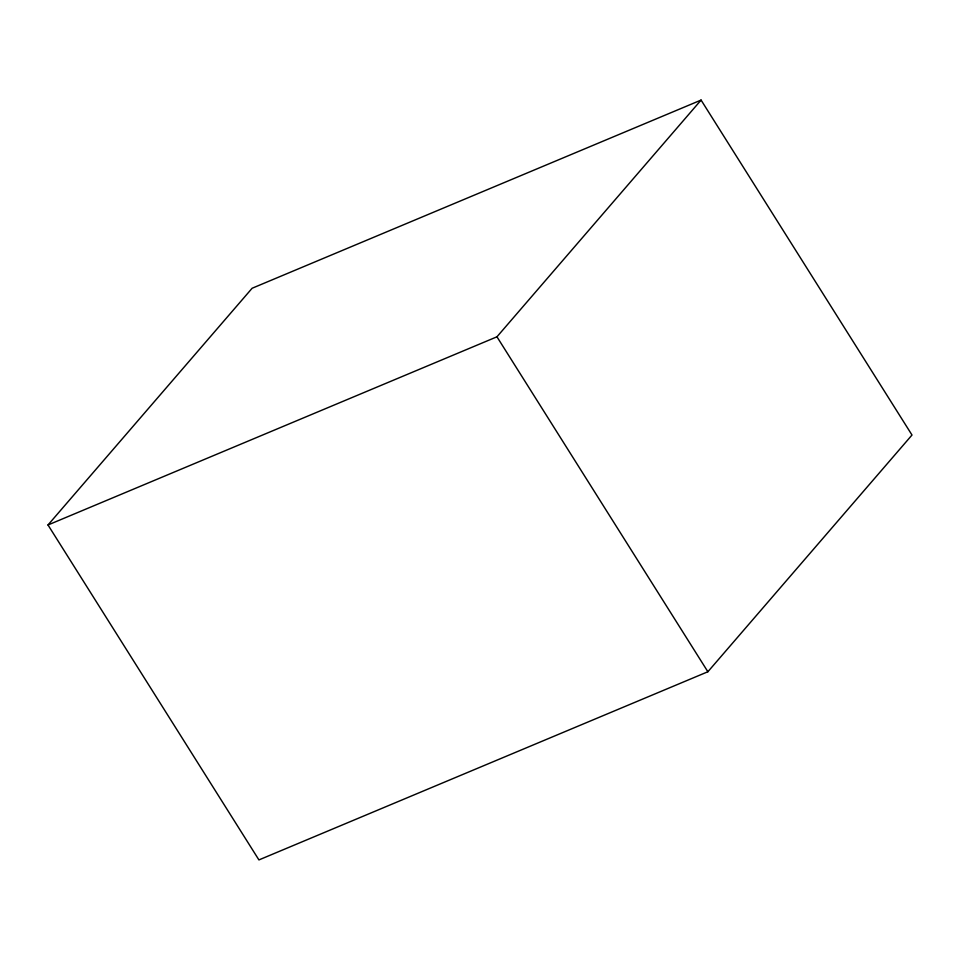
<?xml version="1.0" encoding="UTF-8"?>
<svg xmlns="http://www.w3.org/2000/svg" width="960" height="960" viewBox="0 0 960 960"><rect width="100%" height="100%" fill="white"/><g stroke="black" fill="none" stroke-linecap="round" stroke-linejoin="round"><path stroke-width="1.44" d="M48 524.976L252.12 288.252L701.076 100.08L912 435.024L707.88 671.748L258.924 859.92L48 524.976L496.956 336.804L701.076 100.08M496.956 336.804L707.88 671.748"/></g></svg>
